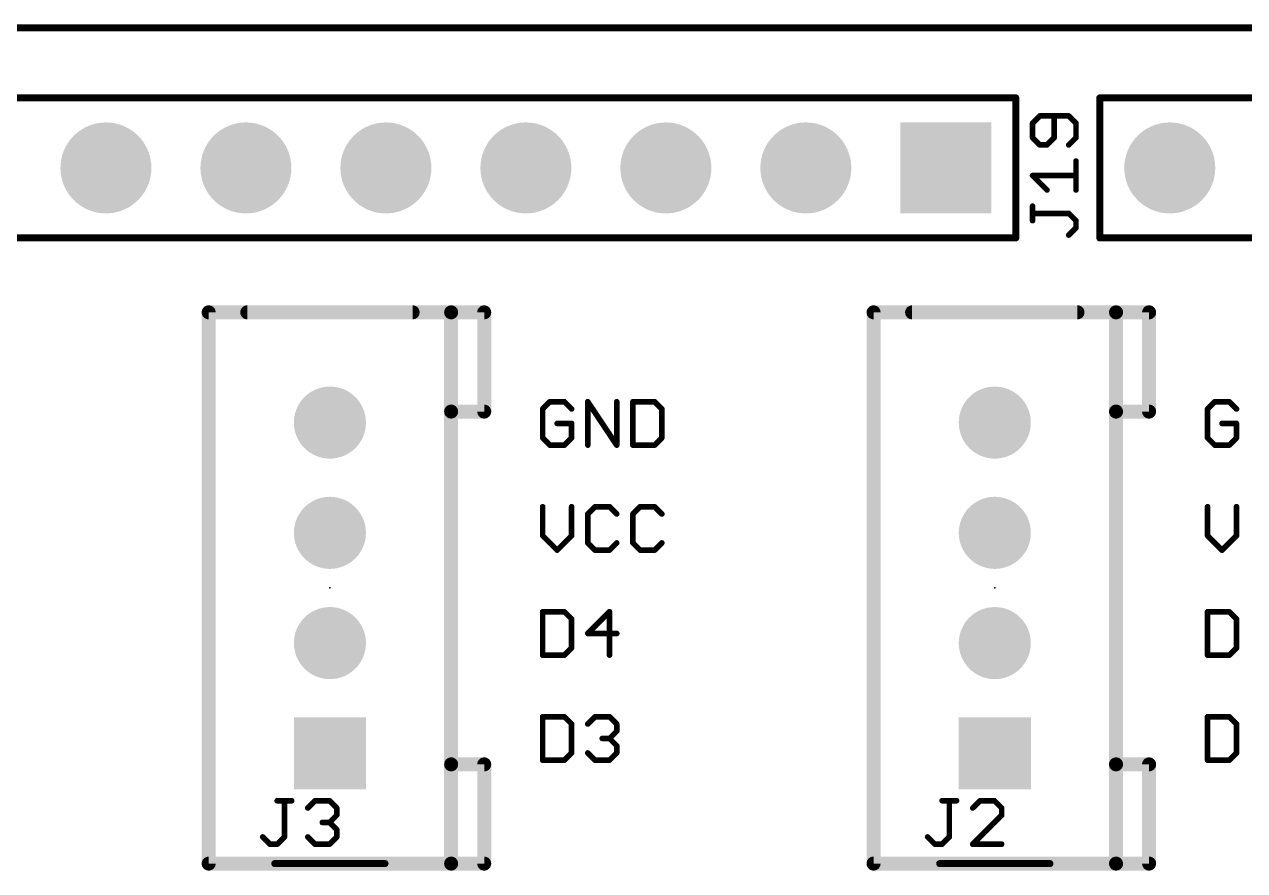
# Model space of a CAD drawing. Extents: x -6 to 140, y -6 to 118.
# Drawn here: x 24.94 to 47.08, y 38.05 to 53.4 of the extents above; entities that cross this region are included whole.
import ezdxf

# ---------------------------------------------------------------- set-up
doc = ezdxf.new("R2010")
doc.units = 0
for name, color, linetype in [('17', 94, 'CONTINUOUS'), ('20', 214, 'CONTINUOUS'), ('21', 251, 'CONTINUOUS'), ('23', 178, 'CONTINUOUS'), ('25', 251, 'CONTINUOUS')]:
    doc.layers.add(name, color=color, linetype=linetype)

# ---------------------------------------------------------------- blocks, each defined once
blk = doc.blocks.new('SQUAREP')
blk.add_solid([(-0.5, -0.5), (0.5, -0.5), (-0.5, 0.5), (0.5, 0.5)])
blk = doc.blocks.new('ROUNDP')
at = {"const_width": 0.5}
blk.add_lwpolyline([(0, -0.25, 1), (0, 0.25, 1), (0, -0.25)], format="xyb", dxfattribs=at)

msp = doc.modelspace()

# ---------------------------------------------------------------- linework, layer by layer
at = {"layer": '20', "const_width": 0.0254}
for points in [[(1.27, 53.34), (63.5, 53.34)], [(67.31, 53.34), (5.08, 53.34)]]:
    msp.add_lwpolyline(points, dxfattribs=at)
at = {"layer": '21'}
for points, const_width in [([(0, 53.34), (64.516, 53.34)], 0.127), ([(17.526, 52.07), (42.926, 52.07)], 0.127), ([(42.926, 52.07), (42.926, 49.53)], 0.127), ([(44.45, 52.07), (64.77, 52.07)], 0.127), ([(44.45, 49.53), (44.45, 52.07)], 0.127), ([(43.3615, 51.7433), (43.2301, 51.612)], 0.1016), ([(43.2301, 51.612), (43.2301, 51.3493)], 0.1016), ([(43.8869, 51.7433), (43.3615, 51.7433)], 0.1016), ([(43.6242, 51.3493), (43.6242, 51.7433)], 0.1016), ([(44.0182, 51.612), (43.8869, 51.7433)], 0.1016), ([(44.0182, 51.3493), (44.0182, 51.612)], 0.1016), ([(43.2301, 51.3493), (43.3615, 51.218)], 0.1016), ([(43.4928, 51.218), (43.6242, 51.3493)], 0.1016), ([(43.8869, 51.218), (44.0182, 51.3493)], 0.1016), ([(43.3615, 51.218), (43.4928, 51.218)], 0.1016), ([(44.0182, 50.3994), (44.0182, 50.9248)], 0.1016), ([(43.4928, 50.3994), (43.2301, 50.6621)], 0.1016), ([(43.2301, 50.6621), (44.0182, 50.6621)], 0.1016), ([(43.2301, 49.8435), (43.2301, 50.1062)], 0.1016), ([(43.8869, 49.9748), (43.2301, 49.9748)], 0.1016), ([(44.0182, 49.8435), (43.8869, 49.9748)], 0.1016), ([(44.0182, 49.7121), (44.0182, 49.8435)], 0.1016), ([(43.8869, 49.5808), (44.0182, 49.7121)], 0.1016), ([(42.926, 49.53), (17.526, 49.53)], 0.127), ([(44.45, 49.53), (64.77, 49.53)], 0.127), ([(32.68, 48.18), (28.28, 48.18)], 0.254), ([(28.28, 38.18), (28.28, 48.18)], 0.254), ([(28.98, 48.18), (31.98, 48.18)], 0.254), ([(32.68, 46.38), (32.68, 48.18)], 0.254), ([(33.28, 48.18), (32.68, 48.18)], 0.254), ([(33.28, 46.38), (33.28, 48.18)], 0.254), ([(44.745, 48.18), (40.345, 48.18)], 0.254), ([(40.345, 38.18), (40.345, 48.18)], 0.254), ([(41.045, 48.18), (44.045, 48.18)], 0.254), ([(44.745, 46.38), (44.745, 48.18)], 0.254), ([(45.345, 48.18), (44.745, 48.18)], 0.254), ([(45.345, 46.38), (45.345, 48.18)], 0.254), ([(32.68, 39.98), (32.68, 46.38)], 0.254), ([(32.68, 46.38), (33.28, 46.38)], 0.254), ([(34.4721, 46.5589), (34.3408, 46.4275)], 0.1016), ([(34.7348, 46.5589), (34.4721, 46.5589)], 0.1016), ([(34.8662, 46.4275), (34.7348, 46.5589)], 0.1016), ([(35.1594, 45.7708), (35.1594, 46.5589)], 0.1016), ([(35.1594, 46.5589), (35.6848, 45.7708)], 0.1016), ([(35.6848, 45.7708), (35.6848, 46.5589)], 0.1016), ([(35.978, 46.5589), (35.978, 45.7708)], 0.1016), ([(36.372, 46.5589), (35.978, 46.5589)], 0.1016), ([(36.5033, 46.4275), (36.372, 46.5589)], 0.1016), ([(44.745, 39.98), (44.745, 46.38)], 0.254), ([(44.745, 46.38), (45.345, 46.38)], 0.254), ([(46.5371, 46.5589), (46.4058, 46.4275)], 0.1016), ([(46.7998, 46.5589), (46.5371, 46.5589)], 0.1016), ([(46.9312, 46.4275), (46.7998, 46.5589)], 0.1016), ([(34.3408, 46.4275), (34.3408, 45.9021)], 0.1016), ([(36.5033, 45.9021), (36.5033, 46.4275)], 0.1016), ([(46.4058, 46.4275), (46.4058, 45.9021)], 0.1016), ([(34.8662, 46.1648), (34.6035, 46.1648)], 0.1016), ([(34.8662, 45.9021), (34.8662, 46.1648)], 0.1016), ([(46.9312, 46.1648), (46.6685, 46.1648)], 0.1016), ([(46.9312, 45.9021), (46.9312, 46.1648)], 0.1016), ([(34.3408, 45.9021), (34.4721, 45.7708)], 0.1016), ([(34.7348, 45.7708), (34.8662, 45.9021)], 0.1016), ([(36.372, 45.7708), (36.5033, 45.9021)], 0.1016), ([(46.4058, 45.9021), (46.5371, 45.7708)], 0.1016), ([(46.7998, 45.7708), (46.9312, 45.9021)], 0.1016), ([(34.4721, 45.7708), (34.7348, 45.7708)], 0.1016), ([(35.978, 45.7708), (36.372, 45.7708)], 0.1016), ([(46.5371, 45.7708), (46.7998, 45.7708)], 0.1016), ([(34.3408, 44.6539), (34.3408, 44.1285)], 0.1016), ([(34.8662, 44.1285), (34.8662, 44.6539)], 0.1016), ([(35.2907, 44.6539), (35.1594, 44.5225)], 0.1016), ([(35.1594, 44.5225), (35.1594, 43.9971)], 0.1016), ([(35.5534, 44.6539), (35.2907, 44.6539)], 0.1016), ([(35.6848, 44.5225), (35.5534, 44.6539)], 0.1016), ([(36.1093, 44.6539), (35.978, 44.5225)], 0.1016), ([(35.978, 44.5225), (35.978, 43.9971)], 0.1016), ([(36.372, 44.6539), (36.1093, 44.6539)], 0.1016), ([(36.5033, 44.5225), (36.372, 44.6539)], 0.1016), ([(46.4058, 44.6539), (46.4058, 44.1285)], 0.1016), ([(46.9312, 44.1285), (46.9312, 44.6539)], 0.1016), ([(34.3408, 44.1285), (34.6035, 43.8658)], 0.1016), ([(34.6035, 43.8658), (34.8662, 44.1285)], 0.1016), ([(46.4058, 44.1285), (46.6685, 43.8658)], 0.1016), ([(46.6685, 43.8658), (46.9312, 44.1285)], 0.1016), ([(35.1594, 43.9971), (35.2907, 43.8658)], 0.1016), ([(35.2907, 43.8658), (35.5534, 43.8658)], 0.1016), ([(35.5534, 43.8658), (35.6848, 43.9971)], 0.1016), ([(35.978, 43.9971), (36.1093, 43.8658)], 0.1016), ([(36.1093, 43.8658), (36.372, 43.8658)], 0.1016), ([(36.372, 43.8658), (36.5033, 43.9971)], 0.1016), ([(34.3408, 42.7489), (34.3408, 41.9608)], 0.1016), ([(34.7348, 42.7489), (34.3408, 42.7489)], 0.1016), ([(34.8662, 42.6175), (34.7348, 42.7489)], 0.1016), ([(35.5534, 42.7489), (35.1594, 42.3548)], 0.1016), ([(35.5534, 41.9608), (35.5534, 42.7489)], 0.1016), ([(46.4058, 42.7489), (46.4058, 41.9608)], 0.1016), ([(46.7998, 42.7489), (46.4058, 42.7489)], 0.1016), ([(46.9312, 42.6175), (46.7998, 42.7489)], 0.1016), ([(34.8662, 42.0921), (34.8662, 42.6175)], 0.1016), ([(46.9312, 42.0921), (46.9312, 42.6175)], 0.1016), ([(35.1594, 42.3548), (35.6848, 42.3548)], 0.1016), ([(34.7348, 41.9608), (34.8662, 42.0921)], 0.1016), ([(46.7998, 41.9608), (46.9312, 42.0921)], 0.1016), ([(34.3408, 41.9608), (34.7348, 41.9608)], 0.1016), ([(46.4058, 41.9608), (46.7998, 41.9608)], 0.1016), ([(34.3408, 40.8439), (34.3408, 40.0558)], 0.1016), ([(34.7348, 40.8439), (34.3408, 40.8439)], 0.1016), ([(34.8662, 40.7125), (34.7348, 40.8439)], 0.1016), ([(34.8662, 40.1871), (34.8662, 40.7125)], 0.1016), ([(35.1594, 40.7125), (35.2907, 40.8439)], 0.1016), ([(35.2907, 40.8439), (35.5534, 40.8439)], 0.1016), ([(35.5534, 40.8439), (35.6848, 40.7125)], 0.1016), ([(35.6848, 40.7125), (35.6848, 40.5812)], 0.1016), ([(46.4058, 40.8439), (46.4058, 40.0558)], 0.1016), ([(46.7998, 40.8439), (46.4058, 40.8439)], 0.1016), ([(46.9312, 40.7125), (46.7998, 40.8439)], 0.1016), ([(46.9312, 40.1871), (46.9312, 40.7125)], 0.1016), ([(35.6848, 40.5812), (35.5534, 40.4498)], 0.1016), ([(35.5534, 40.4498), (35.4221, 40.4498)], 0.1016), ([(35.5534, 40.4498), (35.6848, 40.3185)], 0.1016), ([(35.6848, 40.3185), (35.6848, 40.1871)], 0.1016), ([(32.68, 38.18), (32.68, 39.98)], 0.254), ([(33.28, 39.98), (32.68, 39.98)], 0.254), ([(33.28, 38.18), (33.28, 39.98)], 0.254), ([(34.3408, 40.0558), (34.7348, 40.0558)], 0.1016), ([(34.7348, 40.0558), (34.8662, 40.1871)], 0.1016), ([(35.2907, 40.0558), (35.1594, 40.1871)], 0.1016), ([(35.5534, 40.0558), (35.2907, 40.0558)], 0.1016), ([(35.6848, 40.1871), (35.5534, 40.0558)], 0.1016), ([(44.745, 38.18), (44.745, 39.98)], 0.254), ([(45.345, 39.98), (44.745, 39.98)], 0.254), ([(45.345, 38.18), (45.345, 39.98)], 0.254), ([(46.4058, 40.0558), (46.7998, 40.0558)], 0.1016), ([(46.7998, 40.0558), (46.9312, 40.1871)], 0.1016), ([(28.28, 38.18), (32.68, 38.18)], 0.254), ([(32.68, 38.18), (33.28, 38.18)], 0.254), ([(40.345, 38.18), (44.745, 38.18)], 0.254), ([(44.745, 38.18), (45.345, 38.18)], 0.254), ([(29.48, 38.18), (31.48, 38.18)], 0.127), ([(41.545, 38.18), (43.545, 38.18)], 0.127)]:
    msp.add_lwpolyline(points, dxfattribs=dict(at, const_width=const_width))
for points, const_width in [([(42.9578, 52.07, 1), (42.8942, 52.07)], 0.0635), ([(42.926, 52.0382, 1), (42.926, 52.1018)], 0.0635), ([(44.45, 52.1018, 1), (44.45, 52.0382)], 0.0635), ([(44.4818, 52.07, 1), (44.4183, 52.07)], 0.0635), ([(43.2555, 51.612, 1), (43.2047, 51.612)], 0.0508), ([(43.2122, 51.63, 1), (43.2481, 51.594)], 0.0508), ([(43.3615, 51.7687, 1), (43.3615, 51.7179)], 0.0508), ([(43.3794, 51.7254, 1), (43.3435, 51.7613)], 0.0508), ([(43.6496, 51.7433, 1), (43.5988, 51.7433)], 0.0508), ([(43.9048, 51.7613, 1), (43.8689, 51.7254)], 0.0508), ([(43.8869, 51.7179, 1), (43.8869, 51.7687)], 0.0508), ([(44.0436, 51.612, 1), (43.9928, 51.612)], 0.0508), ([(44.0002, 51.594, 1), (44.0362, 51.63)], 0.0508), ([(43.2481, 51.3673, 1), (43.2122, 51.3313)], 0.0508), ([(43.2047, 51.3493, 1), (43.2555, 51.3493)], 0.0508), ([(43.5988, 51.3493, 1), (43.6496, 51.3493)], 0.0508), ([(43.6421, 51.3313, 1), (43.6062, 51.3673)], 0.0508), ([(43.9928, 51.3493, 1), (44.0436, 51.3493)], 0.0508), ([(44.0362, 51.3313, 1), (44.0002, 51.3673)], 0.0508), ([(43.3615, 51.2434, 1), (43.3615, 51.1926)], 0.0508), ([(43.3435, 51.2, 1), (43.3794, 51.2359)], 0.0508), ([(43.4749, 51.2359, 1), (43.5108, 51.2)], 0.0508), ([(43.4928, 51.1926, 1), (43.4928, 51.2434)], 0.0508), ([(43.8689, 51.2359, 1), (43.9048, 51.2)], 0.0508), ([(44.0436, 50.9248, 1), (43.9928, 50.9248)], 0.0508), ([(43.2301, 50.6875, 1), (43.2301, 50.6367)], 0.0508), ([(43.2481, 50.68, 1), (43.2122, 50.6441)], 0.0508), ([(44.0182, 50.6367, 1), (44.0182, 50.6875)], 0.0508), ([(43.4749, 50.3814, 1), (43.5108, 50.4173)], 0.0508), ([(43.9928, 50.3994, 1), (44.0436, 50.3994)], 0.0508), ([(43.2555, 50.1062, 1), (43.2047, 50.1062)], 0.0508), ([(43.2301, 50.0002, 1), (43.2301, 49.9494)], 0.0508), ([(43.2047, 49.8435, 1), (43.2555, 49.8435)], 0.0508), ([(43.9048, 49.9928, 1), (43.8689, 49.9569)], 0.0508), ([(43.8869, 49.9494, 1), (43.8869, 50.0002)], 0.0508), ([(44.0436, 49.8435, 1), (43.9928, 49.8435)], 0.0508), ([(44.0002, 49.8255, 1), (44.0362, 49.8615)], 0.0508), ([(43.8689, 49.5988, 1), (43.9048, 49.5628)], 0.0508), ([(43.9928, 49.7121, 1), (44.0436, 49.7121)], 0.0508), ([(44.0362, 49.6942, 1), (44.0002, 49.7301)], 0.0508), ([(42.8942, 49.53, 1), (42.9578, 49.53)], 0.0635), ([(42.926, 49.4982, 1), (42.926, 49.5618)], 0.0635), ([(44.45, 49.5618, 1), (44.45, 49.4982)], 0.0635), ([(44.4183, 49.53, 1), (44.4818, 49.53)], 0.0635), ([(28.28, 48.2435, 1), (28.28, 48.1165)], 0.127), ([(28.3435, 48.18, 1), (28.2165, 48.18)], 0.127), ([(28.98, 48.2435, 1), (28.98, 48.1165)], 0.127), ([(31.98, 48.1165, 1), (31.98, 48.2435)], 0.127), ([(32.7435, 48.18, 1), (32.6165, 48.18)], 0.127), ([(32.68, 48.2435, 1), (32.68, 48.1165)], 0.127), ([(32.68, 48.1165, 1), (32.68, 48.2435)], 0.127), ([(33.3435, 48.18, 1), (33.2165, 48.18)], 0.127), ([(33.28, 48.1165, 1), (33.28, 48.2435)], 0.127), ([(40.345, 48.2435, 1), (40.345, 48.1165)], 0.127), ([(40.4085, 48.18, 1), (40.2815, 48.18)], 0.127), ([(41.045, 48.2435, 1), (41.045, 48.1165)], 0.127), ([(44.045, 48.1165, 1), (44.045, 48.2435)], 0.127), ([(44.8085, 48.18, 1), (44.6815, 48.18)], 0.127), ([(44.745, 48.2435, 1), (44.745, 48.1165)], 0.127), ([(44.745, 48.1165, 1), (44.745, 48.2435)], 0.127), ([(45.4085, 48.18, 1), (45.2815, 48.18)], 0.127), ([(45.345, 48.1165, 1), (45.345, 48.2435)], 0.127), ([(32.7435, 46.38, 1), (32.6165, 46.38)], 0.127), ([(32.68, 46.4435, 1), (32.68, 46.3165)], 0.127), ([(33.28, 46.3165, 1), (33.28, 46.4435)], 0.127), ([(34.4721, 46.5843, 1), (34.4721, 46.5335)], 0.0508), ([(34.4901, 46.5409, 1), (34.4542, 46.5768)], 0.0508), ([(34.7528, 46.5768, 1), (34.7169, 46.5409)], 0.0508), ([(34.7348, 46.5335, 1), (34.7348, 46.5843)], 0.0508), ([(35.1805, 46.573, 1), (35.1382, 46.5448)], 0.0508), ([(35.1848, 46.5589, 1), (35.134, 46.5589)], 0.0508), ([(35.7102, 46.5589, 1), (35.6594, 46.5589)], 0.0508), ([(36.0034, 46.5589, 1), (35.9526, 46.5589)], 0.0508), ([(35.978, 46.5843, 1), (35.978, 46.5335)], 0.0508), ([(36.39, 46.5768, 1), (36.354, 46.5409)], 0.0508), ([(36.372, 46.5335, 1), (36.372, 46.5843)], 0.0508), ([(44.8085, 46.38, 1), (44.6815, 46.38)], 0.127), ([(44.745, 46.4435, 1), (44.745, 46.3165)], 0.127), ([(45.345, 46.3165, 1), (45.345, 46.4435)], 0.127), ([(46.5371, 46.5843, 1), (46.5371, 46.5335)], 0.0508), ([(46.5551, 46.5409, 1), (46.5192, 46.5768)], 0.0508), ([(46.8178, 46.5768, 1), (46.7819, 46.5409)], 0.0508), ([(46.7998, 46.5335, 1), (46.7998, 46.5843)], 0.0508), ([(32.6165, 46.38, 1), (32.7435, 46.38)], 0.127), ([(33.2165, 46.38, 1), (33.3435, 46.38)], 0.127), ([(34.3662, 46.4275, 1), (34.3154, 46.4275)], 0.0508), ([(34.3228, 46.4455, 1), (34.3588, 46.4096)], 0.0508), ([(34.8482, 46.4096, 1), (34.8841, 46.4455)], 0.0508), ([(36.5287, 46.4275, 1), (36.4779, 46.4275)], 0.0508), ([(36.4854, 46.4096, 1), (36.5213, 46.4455)], 0.0508), ([(44.6815, 46.38, 1), (44.8085, 46.38)], 0.127), ([(45.2815, 46.38, 1), (45.4085, 46.38)], 0.127), ([(46.4312, 46.4275, 1), (46.3804, 46.4275)], 0.0508), ([(46.3878, 46.4455, 1), (46.4238, 46.4096)], 0.0508), ([(46.9132, 46.4096, 1), (46.9491, 46.4455)], 0.0508), ([(34.6035, 46.1902, 1), (34.6035, 46.1394)], 0.0508), ([(34.8916, 46.1648, 1), (34.8408, 46.1648)], 0.0508), ([(34.8662, 46.1394, 1), (34.8662, 46.1902)], 0.0508), ([(46.6685, 46.1902, 1), (46.6685, 46.1394)], 0.0508), ([(46.9566, 46.1648, 1), (46.9058, 46.1648)], 0.0508), ([(46.9312, 46.1394, 1), (46.9312, 46.1902)], 0.0508), ([(34.3588, 45.9201, 1), (34.3228, 45.8842)], 0.0508), ([(34.3154, 45.9021, 1), (34.3662, 45.9021)], 0.0508), ([(34.8408, 45.9021, 1), (34.8916, 45.9021)], 0.0508), ([(34.8841, 45.8842, 1), (34.8482, 45.9201)], 0.0508), ([(36.4779, 45.9021, 1), (36.5287, 45.9021)], 0.0508), ([(36.5213, 45.8842, 1), (36.4854, 45.9201)], 0.0508), ([(46.4238, 45.9201, 1), (46.3878, 45.8842)], 0.0508), ([(46.3804, 45.9021, 1), (46.4312, 45.9021)], 0.0508), ([(46.9058, 45.9021, 1), (46.9566, 45.9021)], 0.0508), ([(46.9491, 45.8842, 1), (46.9132, 45.9201)], 0.0508), ([(34.4721, 45.7962, 1), (34.4721, 45.7454)], 0.0508), ([(34.4542, 45.7528, 1), (34.4901, 45.7888)], 0.0508), ([(34.7169, 45.7888, 1), (34.7528, 45.7528)], 0.0508), ([(34.7348, 45.7454, 1), (34.7348, 45.7962)], 0.0508), ([(35.134, 45.7708, 1), (35.1848, 45.7708)], 0.0508), ([(35.6594, 45.7708, 1), (35.7102, 45.7708)], 0.0508), ([(35.6636, 45.7567, 1), (35.7059, 45.7849)], 0.0508), ([(35.978, 45.7962, 1), (35.978, 45.7454)], 0.0508), ([(35.9526, 45.7708, 1), (36.0034, 45.7708)], 0.0508), ([(36.354, 45.7888, 1), (36.39, 45.7528)], 0.0508), ([(36.372, 45.7454, 1), (36.372, 45.7962)], 0.0508), ([(46.5371, 45.7962, 1), (46.5371, 45.7454)], 0.0508), ([(46.5192, 45.7528, 1), (46.5551, 45.7888)], 0.0508), ([(46.7819, 45.7888, 1), (46.8178, 45.7528)], 0.0508), ([(46.7998, 45.7454, 1), (46.7998, 45.7962)], 0.0508), ([(34.3662, 44.6539, 1), (34.3154, 44.6539)], 0.0508), ([(34.8916, 44.6539, 1), (34.8408, 44.6539)], 0.0508), ([(35.1848, 44.5225, 1), (35.134, 44.5225)], 0.0508), ([(35.1414, 44.5405, 1), (35.1773, 44.5046)], 0.0508), ([(35.2907, 44.6793, 1), (35.2907, 44.6285)], 0.0508), ([(35.3087, 44.6359, 1), (35.2728, 44.6718)], 0.0508), ([(35.5714, 44.6718, 1), (35.5355, 44.6359)], 0.0508), ([(35.5534, 44.6285, 1), (35.5534, 44.6793)], 0.0508), ([(35.6668, 44.5046, 1), (35.7027, 44.5405)], 0.0508), ([(36.0034, 44.5225, 1), (35.9526, 44.5225)], 0.0508), ([(35.96, 44.5405, 1), (35.9959, 44.5046)], 0.0508), ([(36.1093, 44.6793, 1), (36.1093, 44.6285)], 0.0508), ([(36.1273, 44.6359, 1), (36.0913, 44.6718)], 0.0508), ([(36.39, 44.6718, 1), (36.354, 44.6359)], 0.0508), ([(36.372, 44.6285, 1), (36.372, 44.6793)], 0.0508), ([(36.4854, 44.5046, 1), (36.5213, 44.5405)], 0.0508), ([(46.4312, 44.6539, 1), (46.3804, 44.6539)], 0.0508), ([(46.9566, 44.6539, 1), (46.9058, 44.6539)], 0.0508), ([(34.3588, 44.1465, 1), (34.3228, 44.1105)], 0.0508), ([(34.3154, 44.1285, 1), (34.3662, 44.1285)], 0.0508), ([(34.8408, 44.1285, 1), (34.8916, 44.1285)], 0.0508), ([(34.8841, 44.1105, 1), (34.8482, 44.1465)], 0.0508), ([(46.4238, 44.1465, 1), (46.3878, 44.1105)], 0.0508), ([(46.3804, 44.1285, 1), (46.4312, 44.1285)], 0.0508), ([(46.9058, 44.1285, 1), (46.9566, 44.1285)], 0.0508), ([(46.9491, 44.1105, 1), (46.9132, 44.1465)], 0.0508), ([(34.5855, 43.8838, 1), (34.6215, 43.8478)], 0.0508), ([(34.5855, 43.8478, 1), (34.6215, 43.8838)], 0.0508), ([(35.1773, 44.0151, 1), (35.1414, 43.9792)], 0.0508), ([(35.134, 43.9971, 1), (35.1848, 43.9971)], 0.0508), ([(35.2907, 43.8912, 1), (35.2907, 43.8404)], 0.0508), ([(35.2728, 43.8478, 1), (35.3087, 43.8838)], 0.0508), ([(35.5355, 43.8838, 1), (35.5714, 43.8478)], 0.0508), ([(35.5534, 43.8404, 1), (35.5534, 43.8912)], 0.0508), ([(35.7027, 43.9792, 1), (35.6668, 44.0151)], 0.0508), ([(35.9959, 44.0151, 1), (35.96, 43.9792)], 0.0508), ([(35.9526, 43.9971, 1), (36.0034, 43.9971)], 0.0508), ([(36.1093, 43.8912, 1), (36.1093, 43.8404)], 0.0508), ([(36.0913, 43.8478, 1), (36.1273, 43.8838)], 0.0508), ([(36.354, 43.8838, 1), (36.39, 43.8478)], 0.0508), ([(36.372, 43.8404, 1), (36.372, 43.8912)], 0.0508), ([(36.5213, 43.9792, 1), (36.4854, 44.0151)], 0.0508), ([(46.6505, 43.8838, 1), (46.6865, 43.8478)], 0.0508), ([(46.6505, 43.8478, 1), (46.6865, 43.8838)], 0.0508), ([(34.3662, 42.7489, 1), (34.3154, 42.7489)], 0.0508), ([(34.3408, 42.7743, 1), (34.3408, 42.7235)], 0.0508), ([(34.7528, 42.7668, 1), (34.7169, 42.7309)], 0.0508), ([(34.7348, 42.7235, 1), (34.7348, 42.7743)], 0.0508), ([(35.5788, 42.7489, 1), (35.528, 42.7489)], 0.0508), ([(35.5714, 42.7309, 1), (35.5355, 42.7668)], 0.0508), ([(46.4312, 42.7489, 1), (46.3804, 42.7489)], 0.0508), ([(46.4058, 42.7743, 1), (46.4058, 42.7235)], 0.0508), ([(46.8178, 42.7668, 1), (46.7819, 42.7309)], 0.0508), ([(46.7998, 42.7235, 1), (46.7998, 42.7743)], 0.0508), ([(34.8916, 42.6175, 1), (34.8408, 42.6175)], 0.0508), ([(34.8482, 42.5996, 1), (34.8841, 42.6355)], 0.0508), ([(46.9566, 42.6175, 1), (46.9058, 42.6175)], 0.0508), ([(46.9132, 42.5996, 1), (46.9491, 42.6355)], 0.0508), ([(35.1594, 42.3802, 1), (35.1594, 42.3294)], 0.0508), ([(35.1414, 42.3728, 1), (35.1773, 42.3369)], 0.0508), ([(35.6848, 42.3294, 1), (35.6848, 42.3802)], 0.0508), ([(34.8408, 42.0921, 1), (34.8916, 42.0921)], 0.0508), ([(34.8841, 42.0742, 1), (34.8482, 42.1101)], 0.0508), ([(46.9058, 42.0921, 1), (46.9566, 42.0921)], 0.0508), ([(46.9491, 42.0742, 1), (46.9132, 42.1101)], 0.0508), ([(34.3408, 41.9862, 1), (34.3408, 41.9354)], 0.0508), ([(34.3154, 41.9608, 1), (34.3662, 41.9608)], 0.0508), ([(34.7169, 41.9788, 1), (34.7528, 41.9428)], 0.0508), ([(34.7348, 41.9354, 1), (34.7348, 41.9862)], 0.0508), ([(35.528, 41.9608, 1), (35.5788, 41.9608)], 0.0508), ([(46.4058, 41.9862, 1), (46.4058, 41.9354)], 0.0508), ([(46.3804, 41.9608, 1), (46.4312, 41.9608)], 0.0508), ([(46.7819, 41.9788, 1), (46.8178, 41.9428)], 0.0508), ([(46.7998, 41.9354, 1), (46.7998, 41.9862)], 0.0508), ([(34.3662, 40.8439, 1), (34.3154, 40.8439)], 0.0508), ([(34.3408, 40.8693, 1), (34.3408, 40.8185)], 0.0508), ([(34.7528, 40.8618, 1), (34.7169, 40.8259)], 0.0508), ([(34.7348, 40.8185, 1), (34.7348, 40.8693)], 0.0508), ([(34.8916, 40.7125, 1), (34.8408, 40.7125)], 0.0508), ([(34.8482, 40.6946, 1), (34.8841, 40.7305)], 0.0508), ([(35.1414, 40.7305, 1), (35.1773, 40.6946)], 0.0508), ([(35.2907, 40.8693, 1), (35.2907, 40.8185)], 0.0508), ([(35.3087, 40.8259, 1), (35.2728, 40.8618)], 0.0508), ([(35.5714, 40.8618, 1), (35.5355, 40.8259)], 0.0508), ([(35.5534, 40.8185, 1), (35.5534, 40.8693)], 0.0508), ([(35.7102, 40.7125, 1), (35.6594, 40.7125)], 0.0508), ([(35.6668, 40.6946, 1), (35.7027, 40.7305)], 0.0508), ([(46.4312, 40.8439, 1), (46.3804, 40.8439)], 0.0508), ([(46.4058, 40.8693, 1), (46.4058, 40.8185)], 0.0508), ([(46.8178, 40.8618, 1), (46.7819, 40.8259)], 0.0508), ([(46.7998, 40.8185, 1), (46.7998, 40.8693)], 0.0508), ([(46.9566, 40.7125, 1), (46.9058, 40.7125)], 0.0508), ([(46.9132, 40.6946, 1), (46.9491, 40.7305)], 0.0508), ([(35.6594, 40.5812, 1), (35.7102, 40.5812)], 0.0508), ([(35.7027, 40.5632, 1), (35.6668, 40.5991)], 0.0508), ([(35.4221, 40.4752, 1), (35.4221, 40.4244)], 0.0508), ([(35.5714, 40.4678, 1), (35.5355, 40.4319)], 0.0508), ([(35.5355, 40.4678, 1), (35.5714, 40.4319)], 0.0508), ([(35.5534, 40.4244, 1), (35.5534, 40.4752)], 0.0508), ([(35.7102, 40.3185, 1), (35.6594, 40.3185)], 0.0508), ([(35.6668, 40.3005, 1), (35.7027, 40.3365)], 0.0508), ([(32.7435, 39.98, 1), (32.6165, 39.98)], 0.127), ([(32.68, 40.0435, 1), (32.68, 39.9165)], 0.127), ([(33.3435, 39.98, 1), (33.2165, 39.98)], 0.127), ([(33.28, 39.9165, 1), (33.28, 40.0435)], 0.127), ([(34.3408, 40.0812, 1), (34.3408, 40.0304)], 0.0508), ([(34.3154, 40.0558, 1), (34.3662, 40.0558)], 0.0508), ([(34.7169, 40.0738, 1), (34.7528, 40.0378)], 0.0508), ([(34.7348, 40.0304, 1), (34.7348, 40.0812)], 0.0508), ([(34.8408, 40.1871, 1), (34.8916, 40.1871)], 0.0508), ([(34.8841, 40.1692, 1), (34.8482, 40.2051)], 0.0508), ([(35.1773, 40.2051, 1), (35.1414, 40.1692)], 0.0508), ([(35.2907, 40.0812, 1), (35.2907, 40.0304)], 0.0508), ([(35.2728, 40.0378, 1), (35.3087, 40.0738)], 0.0508), ([(35.5355, 40.0738, 1), (35.5714, 40.0378)], 0.0508), ([(35.5534, 40.0304, 1), (35.5534, 40.0812)], 0.0508), ([(35.6594, 40.1871, 1), (35.7102, 40.1871)], 0.0508), ([(35.7027, 40.1692, 1), (35.6668, 40.2051)], 0.0508), ([(44.8085, 39.98, 1), (44.6815, 39.98)], 0.127), ([(44.745, 40.0435, 1), (44.745, 39.9165)], 0.127), ([(45.4085, 39.98, 1), (45.2815, 39.98)], 0.127), ([(45.345, 39.9165, 1), (45.345, 40.0435)], 0.127), ([(46.4058, 40.0812, 1), (46.4058, 40.0304)], 0.0508), ([(46.3804, 40.0558, 1), (46.4312, 40.0558)], 0.0508), ([(46.7819, 40.0738, 1), (46.8178, 40.0378)], 0.0508), ([(46.7998, 40.0304, 1), (46.7998, 40.0812)], 0.0508), ([(46.9058, 40.1871, 1), (46.9566, 40.1871)], 0.0508), ([(46.9491, 40.1692, 1), (46.9132, 40.2051)], 0.0508), ([(32.6165, 39.98, 1), (32.7435, 39.98)], 0.127), ([(44.6815, 39.98, 1), (44.8085, 39.98)], 0.127), ([(28.28, 38.2435, 1), (28.28, 38.1165)], 0.127), ([(32.68, 38.2435, 1), (32.68, 38.1165)], 0.127), ([(32.68, 38.1165, 1), (32.68, 38.2435)], 0.127), ([(33.28, 38.1165, 1), (33.28, 38.2435)], 0.127), ([(40.345, 38.2435, 1), (40.345, 38.1165)], 0.127), ([(44.745, 38.2435, 1), (44.745, 38.1165)], 0.127), ([(44.745, 38.1165, 1), (44.745, 38.2435)], 0.127), ([(45.345, 38.1165, 1), (45.345, 38.2435)], 0.127), ([(28.2165, 38.18, 1), (28.3435, 38.18)], 0.127), ([(29.48, 38.2118, 1), (29.48, 38.1482)], 0.0635), ([(31.48, 38.1482, 1), (31.48, 38.2118)], 0.0635), ([(32.6165, 38.18, 1), (32.7435, 38.18)], 0.127), ([(33.2165, 38.18, 1), (33.3435, 38.18)], 0.127), ([(40.2815, 38.18, 1), (40.4085, 38.18)], 0.127), ([(41.545, 38.2118, 1), (41.545, 38.1482)], 0.0635), ([(43.545, 38.1482, 1), (43.545, 38.2118)], 0.0635), ([(44.6815, 38.18, 1), (44.8085, 38.18)], 0.127), ([(45.2815, 38.18, 1), (45.4085, 38.18)], 0.127)]:
    msp.add_lwpolyline(points, format="xyb", dxfattribs=dict(at, const_width=const_width))
at = {"layer": '23'}
for p in [(30.48, 43.18), (42.545, 43.18)]:
    msp.add_point(p, dxfattribs=at)
at = {"layer": '25', "const_width": 0.1016}
for points in [[(29.5235, 39.3199), (29.7862, 39.3199)], [(29.6548, 38.6631), (29.6548, 39.3199)], [(30.0794, 39.1885), (30.2107, 39.3199)], [(30.2107, 39.3199), (30.4734, 39.3199)], [(30.4734, 39.3199), (30.6048, 39.1885)], [(30.6048, 39.1885), (30.6048, 39.0572)], [(41.5885, 39.3199), (41.8512, 39.3199)], [(41.7198, 38.6631), (41.7198, 39.3199)], [(42.2757, 39.3199), (42.1444, 39.1885)], [(42.5384, 39.3199), (42.2757, 39.3199)], [(42.6698, 39.1885), (42.5384, 39.3199)], [(42.6698, 39.0572), (42.6698, 39.1885)], [(30.4734, 38.9258), (30.3421, 38.9258)], [(30.6048, 39.0572), (30.4734, 38.9258)], [(30.4734, 38.9258), (30.6048, 38.7945)], [(42.1444, 38.5318), (42.6698, 39.0572)], [(30.6048, 38.7945), (30.6048, 38.6631)], [(29.2608, 38.6631), (29.3921, 38.5318)], [(29.3921, 38.5318), (29.5235, 38.5318)], [(29.5235, 38.5318), (29.6548, 38.6631)], [(30.2107, 38.5318), (30.0794, 38.6631)], [(30.4734, 38.5318), (30.2107, 38.5318)], [(30.6048, 38.6631), (30.4734, 38.5318)], [(41.3258, 38.6631), (41.4571, 38.5318)], [(41.4571, 38.5318), (41.5885, 38.5318)], [(41.5885, 38.5318), (41.7198, 38.6631)], [(42.6698, 38.5318), (42.1444, 38.5318)]]:
    msp.add_lwpolyline(points, dxfattribs=at)
at = {"layer": '25', "const_width": 0.0508}
for points in [[(29.5235, 39.3453, 1), (29.5235, 39.2945)], [(29.6802, 39.3199, 1), (29.6294, 39.3199)], [(29.7862, 39.2945, 1), (29.7862, 39.3453)], [(30.0614, 39.2065, 1), (30.0973, 39.1706)], [(30.2107, 39.3453, 1), (30.2107, 39.2945)], [(30.2287, 39.3019, 1), (30.1928, 39.3378)], [(30.4914, 39.3378, 1), (30.4555, 39.3019)], [(30.4734, 39.2945, 1), (30.4734, 39.3453)], [(30.6302, 39.1885, 1), (30.5794, 39.1885)], [(30.5868, 39.1706, 1), (30.6227, 39.2065)], [(41.5885, 39.3453, 1), (41.5885, 39.2945)], [(41.7452, 39.3199, 1), (41.6944, 39.3199)], [(41.8512, 39.2945, 1), (41.8512, 39.3453)], [(42.1264, 39.2065, 1), (42.1623, 39.1706)], [(42.2757, 39.3453, 1), (42.2757, 39.2945)], [(42.2937, 39.3019, 1), (42.2578, 39.3378)], [(42.5564, 39.3378, 1), (42.5205, 39.3019)], [(42.5384, 39.2945, 1), (42.5384, 39.3453)], [(42.6952, 39.1885, 1), (42.6444, 39.1885)], [(42.6518, 39.1706, 1), (42.6877, 39.2065)], [(30.3421, 38.9512, 1), (30.3421, 38.9004)], [(30.4914, 38.9438, 1), (30.4555, 38.9079)], [(30.4555, 38.9438, 1), (30.4914, 38.9079)], [(30.4734, 38.9004, 1), (30.4734, 38.9512)], [(30.5794, 39.0572, 1), (30.6302, 39.0572)], [(30.6227, 39.0392, 1), (30.5868, 39.0751)], [(42.6444, 39.0572, 1), (42.6952, 39.0572)], [(42.6877, 39.0392, 1), (42.6518, 39.0751)], [(30.6302, 38.7945, 1), (30.5794, 38.7945)], [(30.5868, 38.7765, 1), (30.6227, 38.8125)], [(29.2788, 38.6811, 1), (29.2428, 38.6452)], [(29.3921, 38.5572, 1), (29.3921, 38.5064)], [(29.3742, 38.5138, 1), (29.4101, 38.5498)], [(29.5055, 38.5498, 1), (29.5415, 38.5138)], [(29.5235, 38.5064, 1), (29.5235, 38.5572)], [(29.6294, 38.6631, 1), (29.6802, 38.6631)], [(29.6728, 38.6452, 1), (29.6369, 38.6811)], [(30.0973, 38.6811, 1), (30.0614, 38.6452)], [(30.2107, 38.5572, 1), (30.2107, 38.5064)], [(30.1928, 38.5138, 1), (30.2287, 38.5498)], [(30.4555, 38.5498, 1), (30.4914, 38.5138)], [(30.4734, 38.5064, 1), (30.4734, 38.5572)], [(30.5794, 38.6631, 1), (30.6302, 38.6631)], [(30.6227, 38.6452, 1), (30.5868, 38.6811)], [(41.3438, 38.6811, 1), (41.3078, 38.6452)], [(41.4571, 38.5572, 1), (41.4571, 38.5064)], [(41.4392, 38.5138, 1), (41.4751, 38.5498)], [(41.5705, 38.5498, 1), (41.6065, 38.5138)], [(41.5885, 38.5064, 1), (41.5885, 38.5572)], [(41.6944, 38.6631, 1), (41.7452, 38.6631)], [(41.7378, 38.6452, 1), (41.7019, 38.6811)], [(42.1264, 38.5498, 1), (42.1623, 38.5138)], [(42.1444, 38.5572, 1), (42.1444, 38.5064)], [(42.6698, 38.5064, 1), (42.6698, 38.5572)]]:
    msp.add_lwpolyline(points, format="xyb", dxfattribs=at)

# ---------------------------------------------------------------- block references
at = {"layer": '17', "xscale": 1.651, "yscale": 1.651}
for name, p in [('ROUNDP', (26.416, 50.8)), ('ROUNDP', (26.416, 50.8)), ('ROUNDP', (28.956, 50.8)), ('ROUNDP', (28.956, 50.8)), ('ROUNDP', (31.496, 50.8)), ('ROUNDP', (31.496, 50.8)), ('ROUNDP', (34.036, 50.8)), ('ROUNDP', (34.036, 50.8)), ('ROUNDP', (36.576, 50.8)), ('ROUNDP', (36.576, 50.8)), ('ROUNDP', (39.116, 50.8)), ('ROUNDP', (39.116, 50.8)), ('SQUAREP', (41.656, 50.8)), ('SQUAREP', (41.656, 50.8)), ('ROUNDP', (45.72, 50.8)), ('ROUNDP', (45.72, 50.8))]:
    msp.add_blockref(name, p, dxfattribs=at)
at = {"layer": '17', "xscale": 1.308, "yscale": 1.308, "rotation": 90}
for name, p in [('ROUNDP', (30.48, 46.18)), ('ROUNDP', (30.48, 46.18)), ('ROUNDP', (42.545, 46.18)), ('ROUNDP', (42.545, 46.18)), ('ROUNDP', (30.48, 44.18)), ('ROUNDP', (30.48, 44.18)), ('ROUNDP', (42.545, 44.18)), ('ROUNDP', (42.545, 44.18)), ('ROUNDP', (30.48, 42.18)), ('ROUNDP', (30.48, 42.18)), ('ROUNDP', (42.545, 42.18)), ('ROUNDP', (42.545, 42.18)), ('SQUAREP', (30.48, 40.18)), ('SQUAREP', (30.48, 40.18)), ('SQUAREP', (42.545, 40.18)), ('SQUAREP', (42.545, 40.18))]:
    msp.add_blockref(name, p, dxfattribs=at)

doc.saveas('drawing.dxf')
